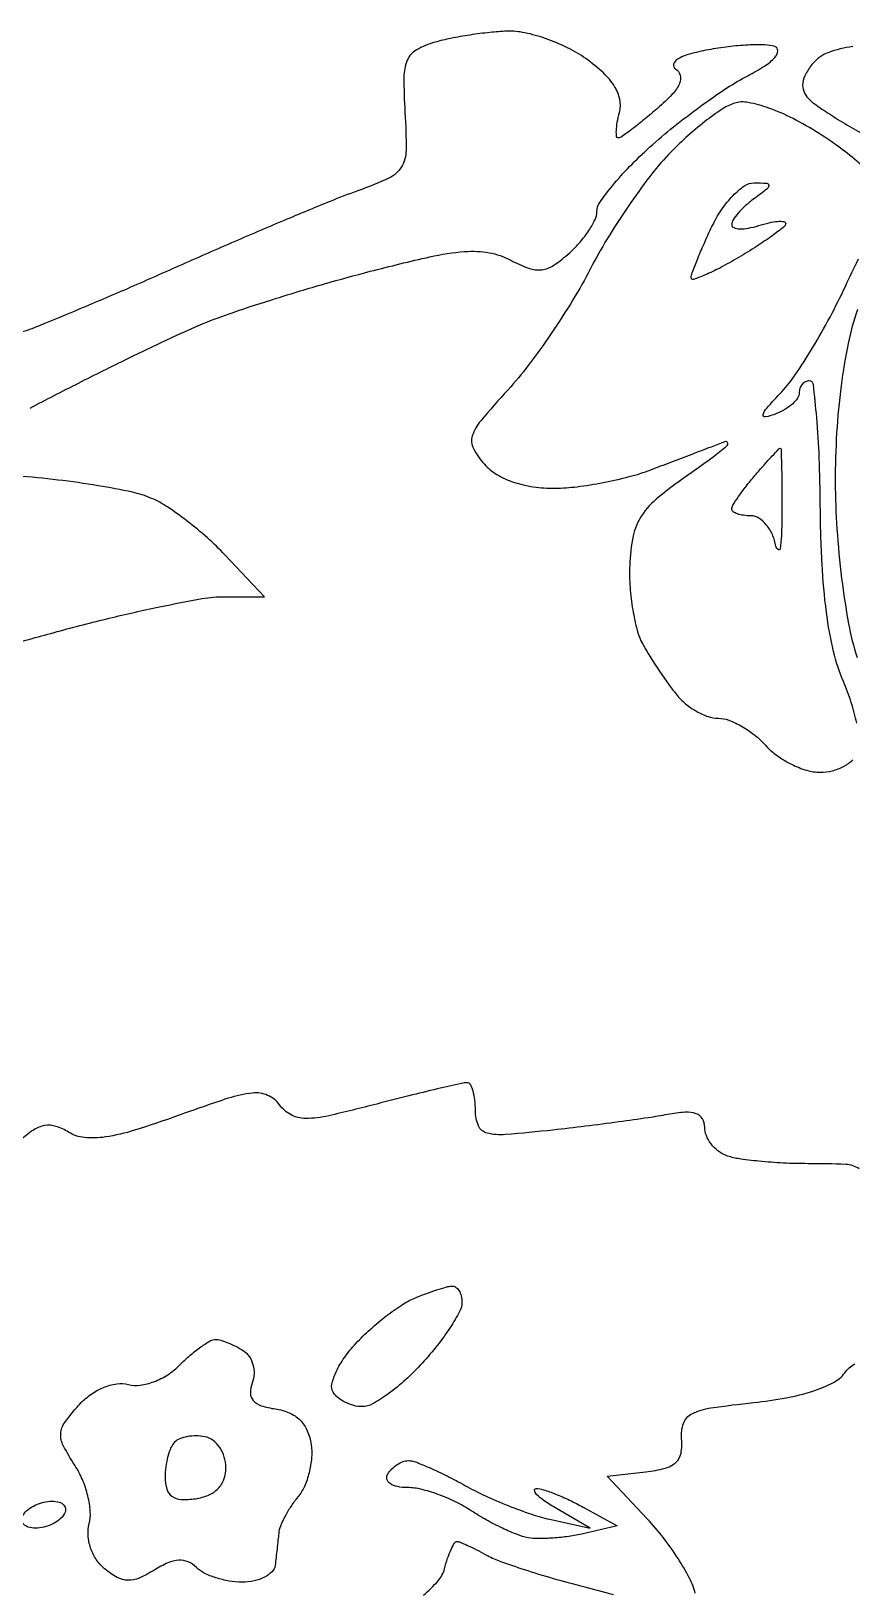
# Model space of a CAD drawing. Extents: x 0 to 102, y 0 to 135.
# Drawn here: x 79.45 to 84.59, y 40.9 to 50.67 of the extents above; entities that cross this region are included whole.
import ezdxf

# ---------------------------------------------------------------- set-up
doc = ezdxf.new("R2010")
doc.units = 0
doc.header["$MEASUREMENT"] = 0

msp = doc.modelspace()

# ---------------------------------------------------------------- linework, layer by layer
for points in [[(79.4394, 48.30524, -0.00398), (79.741539, 48.461216, -0.003658), (80.054712, 48.616875, -0.003655), (80.336033, 48.751608, -0.01204), (80.52428, 48.834606, -0.016273), (80.711037, 48.904612, -0.00575), (80.982787, 48.99304, -0.0057), (81.283792, 49.08342, -0.006666), (81.571508, 49.162108, -0.007689), (81.944897, 49.252791, -0.036), (82.163392, 49.286016, -0.06354), (82.317511, 49.278618, -0.079295), (82.452757, 49.231818, 0.035507), (82.566645, 49.180902, 0.119483), (82.647191, 49.171876, 0.118363), (82.723364, 49.200711, 0.034528), (82.822578, 49.278756, 0.030545), (82.887646, 49.345303, 0.032531), (82.942656, 49.417959, 0.034441), (82.981194, 49.486187, 0.111788), (82.9926, 49.536568, -0.154381), (83.010584, 49.593425, -0.018963), (83.09052, 49.698443, -0.020989), (83.198287, 49.818743, -0.015904), (83.325946, 49.94167, -0.015003), (83.474057, 50.067619, -0.011369), (83.643623, 50.197052, -0.011524), (83.808473, 50.311335, -0.026107), (83.939296, 50.388151, 0.022451), (84.044392, 50.448833, 0.063408), (84.109368, 50.503028, 0.169668), (84.127057, 50.543411, 0.343078), (84.10901, 50.570701, 0.076184), (84.04718, 50.581534, 0.017526), (83.940978, 50.580082, 0.017715), (83.81743, 50.56966, 0.016469), (83.691863, 50.55036, 0.020544), (83.573272, 50.523027, 0.064578), (83.498064, 50.491532, 0.197221), (83.473902, 50.460127, 0.332379), (83.485509, 50.43068, -0.190576), (83.515347, 50.390653, -0.17432), (83.511159, 50.339206, -0.08399), (83.465667, 50.271844, -0.023387), (83.373262, 50.183583, -0.007313), (83.289298, 50.112706, -0.01066), (83.213098, 50.052939, -0.006451), (83.147978, 50.005368, -0.155743), (83.126777, 49.9986, -0.383622), (83.116176, 50.008137, -0.038538), (83.11512, 50.045136, -0.033012), (83.121001, 50.096266, -0.018819), (83.134468, 50.157021, 0.114604), (83.136712, 50.238395, 0.089637), (83.103884, 50.320718, 0.066731), (83.033504, 50.405733, 0.031824), (82.923138, 50.495421, 0.040389), (82.808712, 50.563707, 0.0307), (82.673911, 50.620054, 0.031434), (82.540048, 50.657346, 0.061042), (82.42964, 50.666967, 0.017821), (82.322086, 50.659355, 0.011306), (82.197489, 50.643205, 0.011355), (82.075728, 50.621774, 0.020551), (81.9774, 50.597917, 0.058138), (81.861755, 50.549667, 0.165179), (81.80416, 50.485565, 0.101881), (81.782407, 50.379089, 0.015129), (81.789411, 50.158899, -0.016976), (81.796095, 49.921118, -0.13471), (81.766637, 49.816172, -0.150153), (81.688964, 49.746486, -0.022689), (81.493311, 49.666563, 0.011226), (81.31974, 49.600261, 0.002614), (81.031499, 49.480912, 0.002695), (80.701138, 49.339995, 0.00264), (80.37, 49.194552, -0.002435), (80.048359, 49.053123, -0.002991), (79.746628, 48.924338, -0.002485), (79.491926, 48.818908, -0.021573), (79.376482, 48.777506, -0.020356)], [(84.597579, 50.570272, 0.05541), (84.44285, 50.532495, 0.132747), (84.347101, 50.464985, 0.046886), (84.303154, 50.400613, 0.095137), (84.284196, 50.342556, 0.120843), (84.290138, 50.290936, 0.107985), (84.319311, 50.245449, 0.044071), (84.369645, 50.203284, 0.009712), (84.46337, 50.140556, 0.01003), (84.574963, 50.072089, 0.009499), (84.691234, 50.006858, -0.043237)], [(84.653288, 49.826141, 0.024697), (84.530846, 49.926633, 0.018276), (84.386369, 50.025755, 0.022527), (84.223121, 50.119165, 0.032866), (84.071113, 50.185047, 0.037571), (83.942303, 50.220441, 0.125752), (83.855547, 50.215479, 0.069767), (83.77914, 50.178886, 0.018884), (83.669974, 50.100338, 0.018732), (83.551572, 50.000825, 0.018439), (83.440303, 49.892224, 0.02738), (83.324009, 49.755798, 0.013035), (83.188968, 49.568666, 0.012877), (83.057635, 49.365238, 0.017843), (82.95131, 49.175972, -0.018363), (82.843132, 48.983876, -0.012225), (82.705899, 48.771671, -0.012316), (82.562442, 48.572048, -0.023456), (82.435926, 48.420206, 0.009927), (82.264125, 48.224999, 0.098954), (82.211725, 48.130121, 0.200152), (82.218649, 48.051422, 0.063266), (82.287542, 47.952683, 0.075543), (82.365946, 47.888705, 0.051887), (82.470443, 47.840786, 0.046756), (82.594378, 47.811397, 0.037916), (82.730762, 47.802713, 0.028115), (82.868654, 47.812163, 0.016356), (83.032539, 47.838166, 0.016319), (83.195547, 47.875079, 0.026401), (83.331, 47.918187, 0.000496), (83.456768, 47.9658, 0.000418), (83.589823, 48.01645, 0.000422), (83.711159, 48.062872, 0.001172), (83.7963, 48.095758, -0.454956), (83.811474, 48.0878, -0.269927), (83.804834, 48.065823, -0.028623), (83.722757, 47.997687, -0.008144), (83.587751, 47.901439, 0.018488), (83.379106, 47.746086, 0.076487), (83.273282, 47.63045, 0.097604), (83.220397, 47.503191, 0.041034), (83.198621, 47.318305, 0.026731), (83.201102, 47.182227, 0.023181), (83.21791, 47.04048, 0.023847), (83.245267, 46.913422, 0.060812), (83.28027, 46.8261, 0.013482), (83.324485, 46.75058, 0.008056), (83.380888, 46.663113, 0.008062), (83.439906, 46.577762, 0.013844), (83.492162, 46.50885, 0.051834), (83.548207, 46.452202, 0.043166), (83.618107, 46.40429, 0.04501), (83.690605, 46.371509, 0.083868), (83.754, 46.3608, -0.090276), (83.819717, 46.348837, -0.039776), (83.899957, 46.311098, -0.037673), (83.98095, 46.256344, -0.04139), (84.0501, 46.1916, 0.053316), (84.12265, 46.126843, 0.040842), (84.213861, 46.072103, 0.041899), (84.308903, 46.034676, 0.072978), (84.392561, 46.0224, 0.061), (84.468528, 46.031703, 0.060239), (84.540351, 46.059068, 0.065739), (84.597465, 46.099469, 0.114863)], [(84.622787, 46.329187, 0.027522), (84.588359, 46.45997, 0.024557), (84.538666, 46.591377, -0.046284), (84.476591, 46.779866, -0.023787), (84.432514, 47.024766, -0.019643), (84.404887, 47.326756, -0.011209), (84.394067, 47.693036, 0.007605), (84.387369, 47.993018, 0.012609), (84.371497, 48.245624, 0.006225), (84.350637, 48.452658, 0.380563), (84.32505, 48.475586, 0.118446), (84.300849, 48.469858, 0.100993), (84.280238, 48.453545, 0.092788), (84.2664, 48.429088, 0.082658), (84.2616, 48.400251, -0.153513), (84.251232, 48.367277, -0.057097), (84.218695, 48.330431, -0.049755), (84.171427, 48.295682, -0.042048), (84.11554, 48.268654, -0.039373), (84.050191, 48.249317, -0.558682), (84.036453, 48.263747, -0.117156), (84.058229, 48.304437, -0.007062), (84.152241, 48.407653, 0.039345), (84.237116, 48.513856, 0.013008), (84.344846, 48.682087, 0.012863), (84.455062, 48.875554, 0.014255), (84.551274, 49.068, -0.008042), (84.634458, 49.239687, -0.018086)], [(84.627665, 48.922907, 0.033305), (84.568839, 48.710161, 0.018634), (84.524475, 48.445237, 0.017274), (84.49655, 48.149379, 0.015487), (84.487738, 47.8413, 0.016403), (84.49808, 47.547438, 0.013857), (84.527804, 47.237778, 0.014231), (84.571361, 46.953174, 0.032059), (84.624155, 46.7415, 0.003692)], [(79.293028, 46.817384, -0.000356), (79.6086, 46.903815, -0.007194), (79.93452, 46.987811, -0.008171), (80.249204, 47.058678, -0.007529), (80.51795, 47.110392, -0.044355), (80.660778, 47.122762), (80.909256, 47.1222), (80.660778, 47.384514, 0.021437), (80.550141, 47.491712, 0.017495), (80.423162, 47.596888, 0.017843), (80.299298, 47.68552, 0.043502), (80.2008, 47.739132, 0.050818), (80.079944, 47.777841, 0.011117), (79.865044, 47.818319, 0.011467), (79.613226, 47.854065, 0.010781), (79.3548, 47.879086)], [(84.638669, 43.536785, 0.132354), (84.553133, 43.563866, 0.010863), (84.316874, 43.569, -0.01215), (84.161641, 43.572773, -0.012762), (84.009306, 43.584084, -0.012489), (83.878614, 43.600456, -0.054256), (83.803219, 43.620351, -0.074351), (83.752062, 43.649292, -0.064397), (83.708709, 43.693211, -0.066858), (83.679384, 43.744814, -0.09611), (83.6694, 43.796273, 0.132047), (83.654845, 43.850425, 0.179723), (83.616178, 43.882338, 0.10234), (83.546736, 43.891443, 0.028079), (83.43675, 43.877093, -0.009845), (83.315155, 43.856697, -0.002966), (83.129546, 43.830432, -0.002971), (82.920953, 43.803437, -0.003224), (82.71765, 43.779684, -0.007), (82.420321, 43.751093, -0.081901), (82.30457, 43.760556, -0.234447), (82.250651, 43.806489, -0.101506), (82.2312, 43.901312, 0.027661), (82.227482, 43.968476, 0.043471), (82.216149, 44.025109, 0.053823), (82.199712, 44.064877, 0.274424), (82.179962, 44.0766, 0.056302), (82.143618, 44.072495, 0.00163), (81.992207, 44.037325, 0.00327), (81.814169, 43.994127, 0.002244), (81.61275, 43.942898, -0.007166), (81.311479, 43.869422, -0.054211), (81.16628, 43.852419, -0.124895), (81.075671, 43.874616, -0.113147), (81.002695, 43.937862, 0.133539), (80.92835, 43.997238, 0.129191), (80.833187, 44.011761, 0.053402), (80.68013, 43.978785, 0.007123), (80.367495, 43.870595, -0.011203), (80.09419, 43.778505, -0.037971), (79.910934, 43.736236, -0.061168), (79.77949, 43.732475, -0.116692), (79.679922, 43.766126, 0.063037), (79.600501, 43.802775, 0.119932), (79.530706, 43.807508, 0.102915), (79.459421, 43.779355, 0.038602), (79.374021, 43.713295, -0.024413)], [(83.609612, 40.876267, 0.061964), (83.574192, 40.970352, 0.022242), (83.501881, 41.094249, 0.021665), (83.409698, 41.224443, 0.023982), (83.309489, 41.341647), (83.056809, 41.609994), (83.299654, 41.637747, 0.034196), (83.420249, 41.65996, 0.123831), (83.488311, 41.696871, 0.162045), (83.520646, 41.755203, 0.071572), (83.524389, 41.844328, -0.110925), (83.536081, 41.941281, -0.193326), (83.58887, 42.001118, -0.08086), (83.707562, 42.038431, -0.010094), (83.976493, 42.071686, 0.020382), (84.179, 42.100968, 0.032783), (84.347929, 42.144085, 0.038883), (84.476042, 42.197222, 0.11767), (84.547472, 42.25802, -0.102779), (84.609695, 42.31422, -0.03451)], [(81.905452, 40.865116, 0.038637), (81.996818, 40.954133, 0.116879), (82.037312, 41.030331, -0.017345), (82.056769, 41.095422, -0.026336), (82.07855, 41.150301, -0.024277), (82.099849, 41.191311, -0.266888), (82.115315, 41.2002, -0.097517), (82.135689, 41.196188, -0.009422), (82.182184, 41.176108, -0.011688), (82.237086, 41.149594, -0.00898), (82.295798, 41.118185, 0.040232), (82.380932, 41.079267, 0.008401), (82.536229, 41.025805, 0.008765), (82.719089, 40.969797, 0.008186), (82.908, 40.918871, -0.004638), (83.096544, 40.869476, -0.005095)]]:
    msp.add_lwpolyline(points, format="xyb")
for points in [[(83.979642, 49.7166, -0.014889), (84.058032, 49.714265, -0.405349), (84.070777, 49.700336, -0.22395), (84.059425, 49.677977, -0.007243), (83.976694, 49.615623, 0.026037), (83.923831, 49.572575, 0.031443), (83.879165, 49.526735, 0.032932), (83.847389, 49.484387, 0.145487), (83.8386, 49.454822, 0.308266), (83.851399, 49.436036, 0.084836), (83.888302, 49.428346, 0.055269), (83.942923, 49.43241, 0.030672), (84.0078, 49.4487, -0.020124), (84.072695, 49.466457, -0.036004), (84.127297, 49.474981, -0.045522), (84.166216, 49.474667, -0.385485), (84.177, 49.462757, -0.231387), (84.166165, 49.440598, -0.008667), (84.090021, 49.383439, -0.014108), (83.994373, 49.318231, -0.00928), (83.8809, 49.24841, -0.01127), (83.76729, 49.184785, -0.020777), (83.671779, 49.13907, -0.019279), (83.59918, 49.111219, -0.513817), (83.5848, 49.121518, -0.090201), (83.590372, 49.152152, -0.006019), (83.622943, 49.235665, -0.008522), (83.664912, 49.334667, -0.006268), (83.714649, 49.442964, -0.037414), (83.774307, 49.54768, -0.044204), (83.846053, 49.63622, -0.049731), (83.918687, 49.697655, -0.151821)], [(84.142772, 48.0528, -0.405333), (84.147948, 48.047779, -0.00099), (84.151163, 47.934757, -0.004965), (84.153306, 47.805039, -0.002978), (84.153405, 47.65095, -0.007725), (84.150411, 47.506816, -0.034778), (84.141521, 47.423059, -0.560841), (84.129067, 47.418181, -0.186713), (84.11595, 47.43945, 0.058351), (84.093432, 47.512238, 0.067853), (84.055458, 47.573885, 0.078956), (84.008515, 47.615526, 0.142971), (83.959616, 47.6298, -0.032424), (83.913259, 47.632809, -0.04991), (83.874148, 47.641942, -0.064374), (83.847113, 47.655259, -0.251226), (83.8386, 47.671133, -0.139727), (83.845544, 47.695497, -0.011981), (83.8814, 47.750311, -0.015093), (83.928495, 47.814441, -0.011125), (83.984302, 47.882633, -0.004049), (84.041073, 47.947861, -0.006383), (84.090954, 48.002813, -0.002125), (84.134603, 48.049286, -0.205958)], [(82.08315, 42.802238, -0.172462), (82.107328, 42.795877, -0.105007), (82.127962, 42.774286, -0.08137), (82.141898, 42.740489, -0.057244), (82.1466, 42.699554, -0.124132), (82.13197, 42.641533, -0.021323), (82.073447, 42.543154, -0.022084), (81.992913, 42.431164, -0.018138), (81.897569, 42.318854, -0.023257), (81.792933, 42.214481, -0.027473), (81.68448, 42.126292, -0.028037), (81.586478, 42.063239, -0.129632), (81.521862, 42.0462, -0.063761), (81.469241, 42.052938, -0.051677), (81.415901, 42.072891, -0.053398), (81.369836, 42.102282, -0.085863), (81.339029, 42.137063, -0.198468), (81.330944, 42.186622, -0.052051), (81.357888, 42.264241, -0.044589), (81.409935, 42.353633, -0.033042), (81.482087, 42.442414, -0.022519), (81.570766, 42.529665, -0.01868), (81.672484, 42.614456, -0.019083), (81.771687, 42.685184, -0.047289), (81.8505, 42.726889, -0.009503), (81.919932, 42.754075, -0.010245), (81.988636, 42.777892, -0.00983), (82.048307, 42.795929, -0.04743)], [(80.60265, 42.467905, -0.069558), (80.634354, 42.462811, -0.022313), (80.679367, 42.446745, -0.021776), (80.728474, 42.424165, -0.022725), (80.774715, 42.397691, -0.103004), (80.812298, 42.361198, -0.080615), (80.836258, 42.309492, -0.077434), (80.843243, 42.250816, -0.082774), (80.831697, 42.194218, 0.092329), (80.820083, 42.131204, 0.183911), (80.837955, 42.084519, 0.134338), (80.888248, 42.051974, 0.041659), (80.976882, 42.031782, -0.067009), (81.064169, 42.007197, -0.093652), (81.131141, 41.961857, -0.09411), (81.176732, 41.895395, -0.068296), (81.201344, 41.808893, -0.056154), (81.203764, 41.724417, -0.041198), (81.188271, 41.631893, -0.04192), (81.158514, 41.545596, -0.069332), (81.118019, 41.480177, 0.026891), (81.074844, 41.422061, 0.024743), (81.036845, 41.358049, 0.025556), (81.008738, 41.297584, 0.070918), (80.997511, 41.252184, -0.00176), (80.992934, 41.208483, -0.000942), (80.986989, 41.154532, -0.000938), (80.980714, 41.099494, -0.001466), (80.975086, 41.05215, -0.165548), (80.955591, 41.011729, -0.080651), (80.908827, 40.977464, -0.06616), (80.84301, 40.954236, -0.051832), (80.76762, 40.9464, -0.041496), (80.686405, 40.953152, -0.035957), (80.603306, 40.973292, -0.037608), (80.530432, 41.002808, -0.081525), (80.481494, 41.037946, 0.09517), (80.429196, 41.07339, 0.117195), (80.37129, 41.083481, 0.088609), (80.302792, 41.066896, 0.036001), (80.217644, 41.021886, -0.03567), (80.122446, 40.971482, -0.111005), (80.051659, 40.957536, -0.120879), (79.985266, 40.975709, -0.046273), (79.905688, 41.03018, -0.072639), (79.853904, 41.08769, -0.064234), (79.818106, 41.159994, -0.065421), (79.802303, 41.237639, -0.081658), (79.809114, 41.310807, 0.08312), (79.81612, 41.388514, 0.040976), (79.800484, 41.486748, 0.039179), (79.766938, 41.588633, 0.045945), (79.719245, 41.678435, -0.024748), (79.646822, 41.801885, -0.136364), (79.630896, 41.876601, -0.141968), (79.656134, 41.947254, -0.027612), (79.742173, 42.053574, -0.051984), (79.815615, 42.119478, -0.057984), (79.898546, 42.166045, -0.064008), (79.981676, 42.18887, -0.0993), (80.055702, 42.184584, 0.098764), (80.128799, 42.180275, 0.05626), (80.214877, 42.202291, 0.052214), (80.301434, 42.245948, 0.053533), (80.376278, 42.306278, -0.018331), (80.443307, 42.368564, -0.023012), (80.50998, 42.420961, -0.022064), (80.568539, 42.458987, -0.13894)], [(80.535075, 41.857616, 0.047065), (80.480556, 41.862877, 0.044868), (80.425111, 41.85801, 0.048207), (80.376861, 41.844472, 0.10425), (80.344725, 41.823525, 0.09643), (80.321897, 41.789661, 0.034471), (80.302827, 41.734338, 0.032663), (80.289775, 41.669198, 0.03312), (80.2854, 41.603216, 0.071261), (80.296031, 41.529004, 0.169862), (80.328006, 41.484316, 0.143478), (80.385228, 41.464832, 0.046099), (80.47575, 41.469266, 0.063115), (80.557777, 41.491715, 0.10146), (80.61759, 41.532235, 0.109883), (80.653581, 41.590383, 0.084037), (80.6661, 41.664341, 0.074002), (80.656261, 41.730452, 0.075212), (80.627611, 41.790433, 0.081559), (80.585118, 41.835275, 0.115325)], [(81.81062, 41.7078, -0.091616), (81.855583, 41.699492, -0.011811), (81.946547, 41.662199, -0.013466), (82.053272, 41.612005, -0.010864), (82.165177, 41.552563, 0.019257), (82.289946, 41.48895, 0.013259), (82.435731, 41.426198, 0.013387), (82.579424, 41.373228, 0.026423), (82.6965, 41.340376), (82.9503, 41.283424), (82.7388, 41.408014, -0.016231), (82.663081, 41.455995, -0.044766), (82.614279, 41.496006, -0.155472), (82.601507, 41.520179, -0.467251), (82.6119, 41.532604, -0.077741), (82.657633, 41.52545, -0.016519), (82.733752, 41.498235, -0.016908), (82.820771, 41.460391, -0.015359), (82.907916, 41.415601), (83.119333, 41.298598), (82.907916, 41.24974, -0.02133), (82.81705, 41.232787, -0.017493), (82.718846, 41.222257, -0.017844), (82.627793, 41.218963, -0.04385), (82.561154, 41.224787, -0.050199), (82.494197, 41.243689, -0.016708), (82.40058, 41.28425, -0.016442), (82.29921, 41.336402, -0.018004), (82.204581, 41.393646, 0.031765), (82.106881, 41.449136, 0.026023), (81.996295, 41.49602, 0.026775), (81.889748, 41.528444, 0.060543), (81.806184, 41.5386, -0.046972), (81.741958, 41.544647, -0.102271), (81.696417, 41.563451, -0.179938), (81.676624, 41.591216, -0.207092), (81.6813, 41.6232, -0.059006), (81.707014, 41.655561, -0.050582), (81.740855, 41.682949, -0.05306), (81.777296, 41.701611, -0.092078)], [(79.576286, 41.454, -0.069308), (79.621005, 41.447771, -0.14379), (79.65055, 41.429149, -0.190139), (79.660533, 41.40154, -0.131946), (79.6509, 41.3694, -0.091204), (79.621589, 41.337006, -0.053126), (79.576696, 41.309651, -0.050746), (79.524134, 41.291075, -0.059645), (79.471714, 41.2848, -0.069308), (79.426995, 41.291029, -0.14379), (79.39745, 41.309651, -0.190139), (79.387467, 41.33726, -0.131946), (79.3971, 41.3694, -0.091204), (79.426411, 41.401794, -0.053126), (79.471304, 41.429149, -0.050746), (79.523866, 41.447725, -0.059645)]]:
    msp.add_lwpolyline(points, format="xyb", close=True)

doc.saveas('drawing.dxf')
